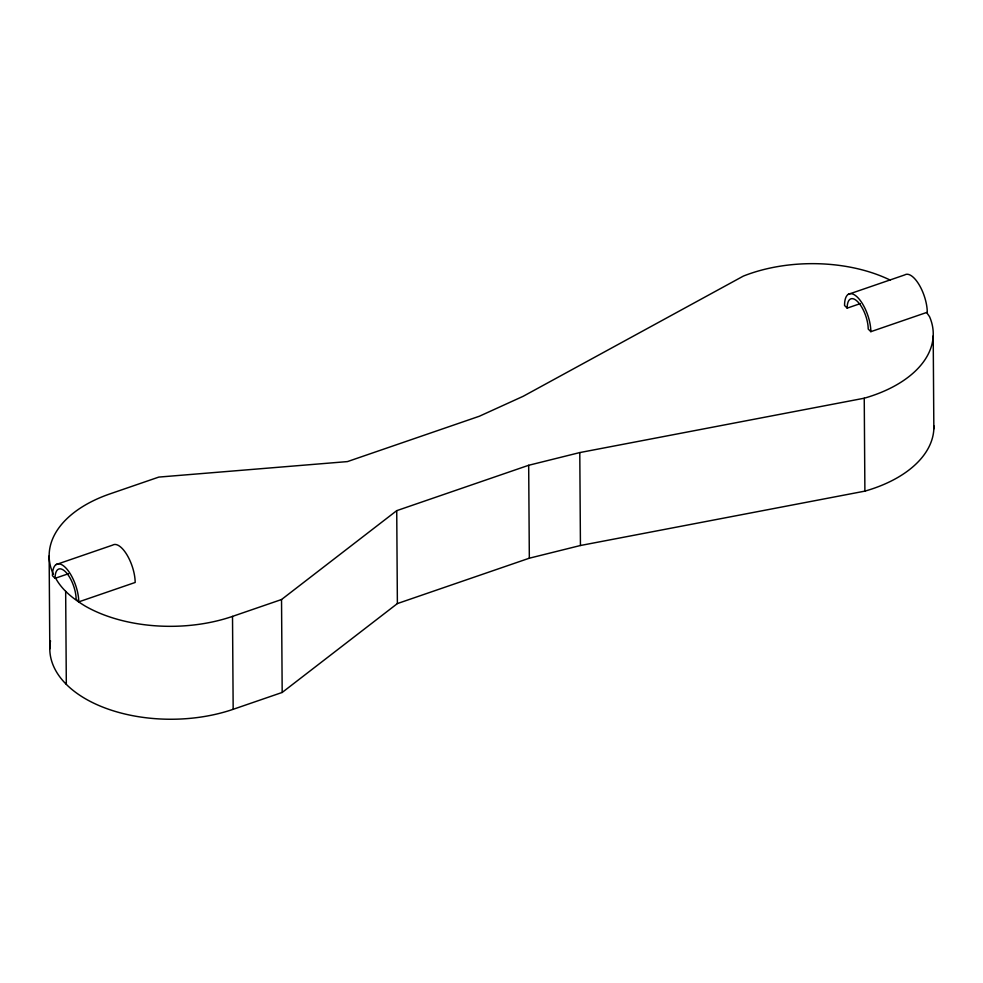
<?xml version="1.0" encoding="UTF-8"?>
<svg xmlns="http://www.w3.org/2000/svg" width="983" height="983" viewBox="0 0 983 983"><rect width="100%" height="100%" fill="white"/><g stroke="black" fill="none" stroke-linecap="round" stroke-linejoin="round"><path stroke-width="1.47" d="M55.626 578.139C62.212 590.279 73.528 598.979 85.128 606.044A121.917 70.973 -0.4 0 0 232.516 616.39L281.531 599.532L396.727 510.656L528.682 465.278L579.786 452.573L864.241 398.213A121.794 70.899 -0.4 0 0 929.549 316.686L926.625 312.483M50.526 640.891A122.445 71.28 -0.4 0 0 66.316 684.365A121.917 70.973 -0.4 0 0 233.168 709.308L282.182 692.45L397.378 603.574L529.333 558.197L580.437 545.504L864.893 491.131A121.794 70.899 -0.4 0 0 933.887 425.872M56.203 564.525L112.627 545.123A26.123 10.616 71 0 1 126.918 554.768A26.123 10.616 71 0 1 135.175 582.464L78.763 601.866L76.133 599.249A20.901 8.491 71 0 0 65.492 571.799A20.901 8.491 71 0 0 55.085 578.323L52.455 575.719A26.123 10.616 71 0 1 65.456 567.547A26.123 10.616 71 0 1 78.763 601.866M848.304 294.322L904.716 274.921A26.123 10.616 71 0 1 919.019 284.566A26.123 10.616 71 0 1 927.276 312.262L870.852 331.664L868.222 329.047A20.901 8.491 71 0 0 857.581 301.597A20.901 8.491 71 0 0 847.186 308.121L844.557 305.504A26.123 10.616 71 0 1 857.557 297.345A26.123 10.616 71 0 1 870.852 331.664M55.085 578.323L68.527 573.703M847.186 308.121L860.199 303.649M933.199 335.916L933.85 428.834M864.241 398.213L864.893 491.131M579.786 452.573L580.437 545.504M528.682 465.278L529.333 558.197M396.727 510.656L397.378 603.574M281.531 599.532L282.182 692.45M232.516 616.39L233.168 709.308M65.664 591.434L66.316 684.365M49.15 555.948L49.801 648.866M53.389 574.342A122.445 71.28 -0.4 0 1 109.936 493.896L158.816 477.087L347.466 461.592L479.36 416.239L523.177 396.296L743.369 276.088A121.794 70.899 -0.4 0 1 890.328 280.167"/></g></svg>
